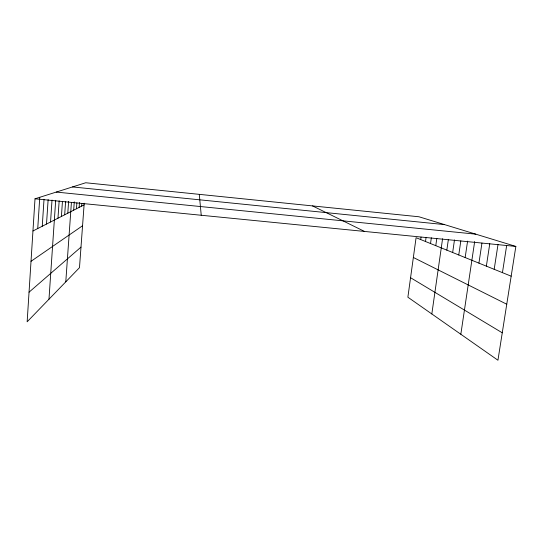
<?xml version="1.0" encoding="UTF-8"?>
<svg xmlns="http://www.w3.org/2000/svg" width="543" height="543" viewBox="0 0 543 543"><rect width="100%" height="100%" fill="white"/><g stroke="black" fill="none" stroke-linecap="round" stroke-linejoin="round"><path stroke-width="0.81" d="M511.167 276.183L416.081 237.698L407.881 297.204L497.945 360.24L515.85 246.427L418.965 216.772L85.713 182.76L35.01 198.792L27.15 321.802L79.482 267.672L84.213 203.231M37.739 228.549L39.761 197.292M42.252 226.241L44.024 199.247M46.508 224.062L48.137 199.6M50.54 222.006L52.013 200.034M48.979 299.22L55.691 200.306M57.972 218.211L59.16 200.856M61.413 216.453L62.445 201.494M64.678 214.784L65.615 201.392M67.794 213.189L68.622 201.372M65.784 281.844L71.404 202.607M73.678 210.189L74.276 201.853M76.461 208.763L76.882 202.858M79.115 207.406L79.475 202.458M81.66 206.109L81.844 203.598M420.703 239.565L421.042 237.101M425.515 241.513L426.099 237.318M430.531 243.542L431.346 237.773M435.778 245.667L436.816 238.35M431.821 313.956L442.572 238.744M446.835 250.14L448.369 239.477M452.658 252.502L454.484 239.911M458.76 254.972L460.831 240.861M465.154 257.558L467.591 241.112M460.831 334.264L474.677 241.506M478.933 263.131L481.953 243.054M486.358 266.138L489.779 243.671M494.184 269.308L498.012 244.438M502.445 272.647L506.687 245.355M29.044 292.188L80.988 247.113M31.019 261.312L82.556 225.759M32.953 230.992L84.09 204.867M35.01 198.792L515.85 246.427M56.255 192.079L475.77 234.155M72.518 186.935L444.595 224.612M312.53 205.906L364.536 231.44M413.359 257.484L506.755 304.229M410.569 277.717L502.261 332.805M199.288 194.353L201.229 215.259"/></g></svg>
